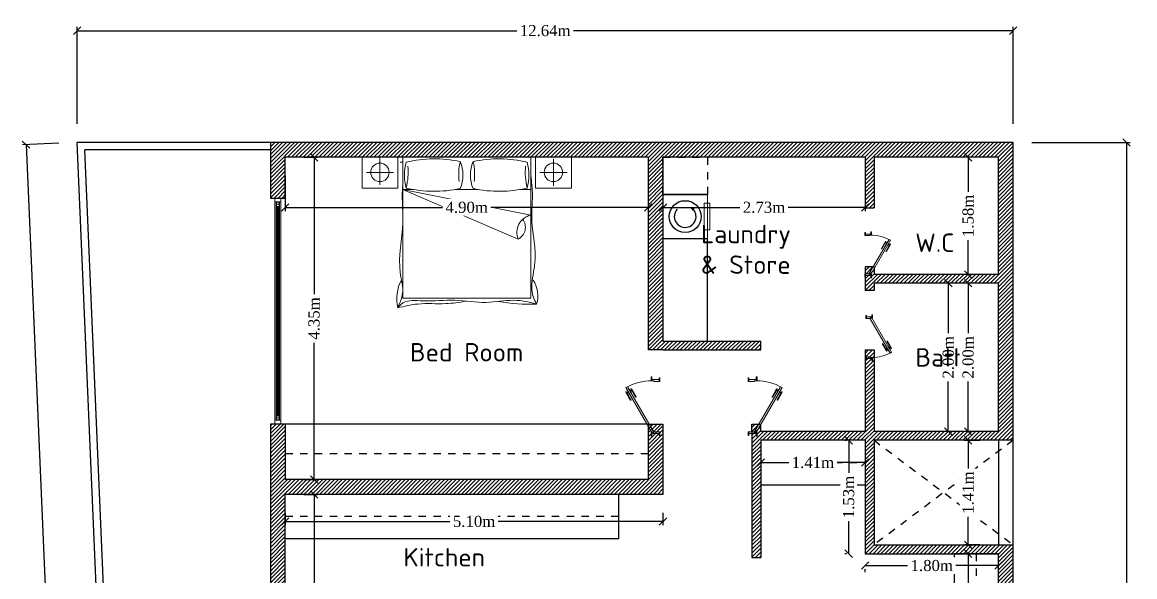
# Model space of a CAD drawing. Header units: millimetres. Extents: x 860 to 1444, y -43 to 267.
# Drawn here: x 1332.91 to 1347.93, y 259.09 to 266.57 of the extents above; entities that cross this region are included whole.
import ezdxf

# ---------------------------------------------------------------- set-up
doc = ezdxf.new("R2010")
doc.units = ezdxf.units.MM
doc.header["$MEASUREMENT"] = 0
doc.linetypes.add('VW-01 Strichlinie kurz', pattern=[0.15748, 0.07874, -0.07874])
for name, color, linetype, lineweight in [('Doors Ari', 251, 'Continuous', 5), ('furniture', 251, 'Continuous', 5), ('Furniture Ari', 252, 'Continuous', 9), ('Furnitures', 251, 'Continuous', 5), ('WALL', 7, 'Continuous', 30), ('Window', 7, 'Continuous', 15)]:
    doc.layers.add(name, color=color, linetype=linetype, lineweight=lineweight)
doc.layers.add('Text1', color=7, linetype='Continuous')
doc.styles.add('Ari', font='isocpeur.ttf', dxfattribs={"height": 0.15})
doc.styles.add('Ari CENTER', font='times.ttf', dxfattribs={"height": 0.15})
doc.dimstyles.new('Ari New', dxfattribs={"dimtxt": 0.15, "dimasz": 0.1, "dimexe": 0.05, "dimexo": 0.25, "dimgap": 0.05, "dimtad": 0, "dimtoh": 1, "dimzin": 0, "dimdsep": 46, "dimtxsty": 'Ari CENTER', "dimblk": 'OBLIQUE', "dimcen": 0.09, "dimclrd": 251, "dimclre": 251, "dimclrt": 12, "dimadec": 0, "dimazin": 0, "dimtfac": 1, "dimtofl": 0, "dimtmove": 0, "dimatfit": 3, "dimldrblk": 'NONE', "dimfxl": 0, "dimtolj": 1, "dimtzin": 0, "dimarcsym": 0})

# ---------------------------------------------------------------- blocks, each defined once
blk = doc.blocks.new('_Oblique')
at = {"color": 0, "linetype": 'ByBlock', "lineweight": -2}
blk.add_line((-0.5, -0.5), (0.5, 0.5), dxfattribs=at)
blk = doc.blocks.new('*D392')
at = {"color": 251, "lineweight": -2, "transparency": 16777216}
for p, q in [((1333.653, 265.202), (1333.653, 266.511)), ((1346.293, 265.202), (1346.293, 266.511)), ((1333.653, 266.461), (1339.601, 266.461)), ((1346.293, 266.461), (1340.345, 266.461))]:
    blk.add_line(p, q, dxfattribs=at)
at = {"layer": 'Defpoints', "color": 0, "lineweight": 35, "transparency": 16777216}
for p in [(1346.293, 266.461), (1333.653, 264.952), (1346.293, 264.952)]:
    blk.add_point(p, dxfattribs=at)
at = {"color": 251, "lineweight": -2, "transparency": 16777216, "xscale": 0.1, "yscale": 0.1, "zscale": 0.1, "rotation": 180}
blk.add_blockref('_Oblique', (1333.653, 266.461), dxfattribs=at)
at = {"color": 251, "lineweight": -2, "transparency": 16777216, "xscale": 0.1, "yscale": 0.1, "zscale": 0.1}
blk.add_blockref('_Oblique', (1346.293, 266.461), dxfattribs=at)
at = {"color": 12, "transparency": 16777216, "insert": (1339.973, 266.461), "char_height": 0.15, "attachment_point": 5, "style": 'Ari CENTER', "bg_fill": 3, "box_fill_scale": 1.25, "bg_fill_color": 256, "bg_fill_true_color": 13158600, "bg_fill_transparency": 0}
blk.add_mtext('\\A1;12.64m', dxfattribs=at)
blk = doc.blocks.new('_None')
blk = doc.blocks.new('*D393')
at = {"color": 251, "lineweight": -2, "transparency": 16777216}
for p, q in [((1333.403, 264.942), (1332.913, 264.921)), ((1332.963, 264.923), (1333.252, 258.184)), ((1333.573, 250.703), (1333.284, 257.441)), ((1334.013, 250.722), (1333.523, 250.701))]:
    blk.add_line(p, q, dxfattribs=at)
at = {"layer": 'Defpoints', "color": 0, "lineweight": 35, "transparency": 16777216}
for p in [(1333.653, 264.952), (1334.263, 250.732), (1333.573, 250.703)]:
    blk.add_point(p, dxfattribs=at)
at = {"color": 251, "lineweight": -2, "transparency": 16777216, "xscale": 0.1, "yscale": 0.1, "zscale": 0.1}
for p, rotation in [((1332.963, 264.923), 92.45632987171216), ((1333.573, 250.703), 272.4563298717122)]:
    blk.add_blockref('_Oblique', p, dxfattribs=dict(at, rotation=rotation))
at = {"color": 12, "transparency": 16777216, "insert": (1333.268, 257.813), "char_height": 0.15, "attachment_point": 5, "rotation": 272.4563, "style": 'Ari CENTER', "bg_fill": 3, "box_fill_scale": 1.25, "bg_fill_color": 256, "bg_fill_true_color": 13158600, "bg_fill_transparency": 0}
blk.add_mtext('\\A1;14.23m', dxfattribs=at)
blk = doc.blocks.new('*D394')
at = {"color": 251, "lineweight": -2, "transparency": 16777216}
for p, q in [((1346.543, 264.952), (1347.873, 264.952)), ((1347.823, 264.952), (1347.823, 258.214)), ((1347.823, 250.732), (1347.823, 257.47)), ((1346.543, 250.732), (1347.873, 250.732))]:
    blk.add_line(p, q, dxfattribs=at)
at = {"layer": 'Defpoints', "color": 0, "lineweight": 35, "transparency": 16777216}
for p in [(1346.293, 264.952), (1346.293, 250.732), (1347.823, 250.732)]:
    blk.add_point(p, dxfattribs=at)
at = {"color": 251, "lineweight": -2, "transparency": 16777216, "xscale": 0.1, "yscale": 0.1, "zscale": 0.1}
for p, rotation in [((1347.823, 264.952), 90), ((1347.823, 250.732), 270)]:
    blk.add_blockref('_Oblique', p, dxfattribs=dict(at, rotation=rotation))
at = {"color": 12, "transparency": 16777216, "insert": (1347.823, 257.842), "char_height": 0.15, "attachment_point": 5, "rotation": 90, "style": 'Ari CENTER', "bg_fill": 3, "box_fill_scale": 1.25, "bg_fill_color": 256, "bg_fill_true_color": 13158600, "bg_fill_transparency": 0}
blk.add_mtext('\\A1;14.22m', dxfattribs=at)
blk = doc.blocks.new('*U365')
at = {"layer": 'Window', "color": 253, "lineweight": 5}
for p, q in [((2038.612, 2452.441), (2038.612, 2449.498)), ((2038.696, 2452.441), (2038.696, 2449.498))]:
    blk.add_line(p, q, dxfattribs=at)
at = {"layer": 'Window', "color": 251, "lineweight": 5}
for p, q in [((2038.639, 2452.374), (2038.666, 2452.381)), ((2038.64, 2449.565), (2038.667, 2449.558))]:
    blk.add_line(p, q, dxfattribs=at)
at = {"layer": 'Window', "linetype": 'Continuous', "lineweight": 5}
for points in [[(2038.696, 2452.441), (2038.696, 2452.494), (2038.612, 2452.494), (2038.612, 2452.441)], [(2038.635, 2452.412), (2038.635, 2452.412), (2038.635, 2452.439), (2038.671, 2452.439), (2038.671, 2452.412)], [(2038.671, 2452.411), (2038.671, 2452.411), (2038.671, 2452.411), (2038.671, 2452.411), (2038.671, 2452.382), (2038.671, 2452.382), (2038.635, 2452.382), (2038.635, 2452.382), (2038.635, 2452.411), (2038.635, 2452.382), (2038.635, 2452.411), (2038.635, 2452.411), (2038.635, 2452.411), (2038.635, 2452.411), (2038.635, 2452.411), (2038.635, 2452.411), (2038.671, 2452.411), (2038.671, 2452.411), (2038.671, 2452.411), (2038.671, 2452.411)], [(2038.666, 2452.374), (2038.639, 2452.374), (2038.639, 2452.381), (2038.666, 2452.381)], [(2038.672, 2449.528), (2038.672, 2449.528), (2038.672, 2449.528), (2038.672, 2449.528), (2038.672, 2449.557), (2038.672, 2449.557), (2038.635, 2449.557), (2038.635, 2449.557), (2038.635, 2449.528), (2038.635, 2449.557), (2038.635, 2449.528), (2038.635, 2449.528), (2038.635, 2449.528), (2038.635, 2449.528), (2038.635, 2449.528), (2038.635, 2449.528), (2038.672, 2449.528), (2038.672, 2449.528), (2038.672, 2449.528), (2038.672, 2449.528)], [(2038.667, 2449.565), (2038.64, 2449.565), (2038.64, 2449.558), (2038.667, 2449.558)], [(2038.696, 2449.498), (2038.696, 2449.444), (2038.612, 2449.444), (2038.612, 2449.498)], [(2038.635, 2449.526), (2038.635, 2449.526), (2038.635, 2449.5), (2038.672, 2449.5), (2038.672, 2449.526)]]:
    blk.add_lwpolyline(points, close=True, dxfattribs=at)
for points in [[(2038.693, 2452.446), (2038.693, 2452.489, 0.414214), (2038.691, 2452.492), (2038.617, 2452.492, 0.414214), (2038.615, 2452.489), (2038.615, 2452.446, 0.414214), (2038.617, 2452.444), (2038.691, 2452.444, 0.414214)], [(2038.693, 2449.493), (2038.693, 2449.45, -0.414214), (2038.69, 2449.447), (2038.617, 2449.447, -0.414214), (2038.615, 2449.45), (2038.615, 2449.493, -0.414214), (2038.617, 2449.495), (2038.69, 2449.495, -0.414214)]]:
    blk.add_lwpolyline(points, format="xyb", close=True, dxfattribs=at)
for points in [[(2038.632, 2452.441), (2038.632, 2452.381), (2038.632, 2452.36), (2038.636, 2452.36), (2038.636, 2452.363), (2038.635, 2452.363), (2038.635, 2452.381), (2038.671, 2452.381), (2038.671, 2452.363), (2038.67, 2452.363), (2038.67, 2452.36), (2038.674, 2452.36), (2038.674, 2452.381), (2038.674, 2452.441), (2038.632, 2452.441), (2038.671, 2452.441)], [(2038.633, 2449.498), (2038.633, 2449.558), (2038.633, 2449.578), (2038.637, 2449.578), (2038.637, 2449.576), (2038.635, 2449.576), (2038.635, 2449.558), (2038.672, 2449.558), (2038.672, 2449.576), (2038.67, 2449.576), (2038.67, 2449.578), (2038.674, 2449.578), (2038.674, 2449.558), (2038.674, 2449.498), (2038.633, 2449.498), (2038.672, 2449.498)]]:
    blk.add_lwpolyline(points, dxfattribs=at)
at = {"layer": 'Window', "color": 253, "lineweight": 5}
for points in [[(2038.633, 2449.578), (2038.632, 2452.36)], [(2038.674, 2452.36), (2038.674, 2449.578)]]:
    blk.add_lwpolyline(points, dxfattribs=at)
at = {"layer": 'Window', "color": 251, "lineweight": 5}
for points in [[(2038.639, 2452.381), (2038.666, 2452.374)], [(2038.64, 2449.558), (2038.667, 2449.565)]]:
    blk.add_lwpolyline(points, dxfattribs=at)
at = {"layer": 'Window', "color": 152, "lineweight": 5, "true_color": 0x2776bb}
for points in [[(2038.639, 2452.374), (2038.64, 2449.565), (2038.648, 2449.565), (2038.647, 2452.374)], [(2038.666, 2452.374), (2038.667, 2449.565), (2038.659, 2449.565), (2038.658, 2452.374)]]:
    blk.add_lwpolyline(points, close=True, dxfattribs=at)
at = {"layer": 'Window', "color": 251, "lineweight": 5}
for points in [[(2038.647, 2452.364), (2038.658, 2452.364), (2038.658, 2452.374), (2038.647, 2452.374)], [(2038.649, 2452.366), (2038.657, 2452.366), (2038.657, 2452.373), (2038.649, 2452.373)], [(2038.648, 2449.565), (2038.659, 2449.565), (2038.659, 2449.574), (2038.648, 2449.574)], [(2038.65, 2449.566), (2038.658, 2449.566), (2038.658, 2449.573), (2038.65, 2449.573)]]:
    blk.add_lwpolyline(points, close=True, dxfattribs=at)
for centre, start, end in [((2038.636, 2452.357), 2.8746, 86.4037), ((2038.67, 2452.357), 93.6399, 177.169), ((2038.636, 2449.582), 273.6399, 357.169), ((2038.671, 2449.582), 182.8746, 266.4037)]:
    blk.add_arc(centre, 0.00358, start, end, dxfattribs=at)
blk = doc.blocks.new('A$C4B124CBD')
at = {"layer": 'Furnitures'}
for p, q in [((2.691, 4.573), (4.494, 3.801)), ((4.494, 3.801), (2.494, 4.199)), ((2.419, 3.777), (1.859, 3.777)), ((1.859, 3.297), (1.859, 3.777)), ((2.139, 3.745), (2.139, 3.319)), ((2.419, 3.297), (2.419, 3.777)), ((2.667, 3.801), (2.494, 3.801)), ((3.676, 3.801), (3.311, 3.801)), ((4.494, 3.801), (4.321, 3.801)), ((4.569, 3.297), (4.569, 3.777)), ((4.569, 3.777), (5.129, 3.777)), ((4.849, 3.728), (4.849, 3.301)), ((5.129, 3.297), (5.129, 3.777)), ((1.926, 3.532), (2.352, 3.532)), ((4.636, 3.532), (5.062, 3.532)), ((4.497, 3.375), (4.531, 3.375)), ((1.859, 3.297), (2.419, 3.297)), ((5.129, 3.297), (4.569, 3.297))]:
    blk.add_line(p, q, dxfattribs=at)
blk.add_lwpolyline([(2.494, 5.497), (4.494, 5.497), (4.494, 3.297), (2.494, 3.297)], close=True, dxfattribs=at)
for centre in [(2.139, 3.532), (4.849, 3.532)]:
    blk.add_circle(centre, 0.144, dxfattribs=at)
for centre, radius, start, end in [((2.815, 5.458), 0.433, 162.5021, 214.3647), ((2.53, 3.061), 2.53, 79.3347, 92.9006), ((3.99, 5.506), 0.598, 330.7149, 13.6711), ((2.431, 4.471), 0.279, 283.0139, 21.5712), ((2.783, 4.39), 0.206, 116.7321, 217.9536), ((2.989, 1.914), 1.914, 77.8511, 103.2948), ((3.999, 1.914), 1.914, 76.7052, 102.1489), ((3.34, 3.575), 0.817, 165.6532, 194.3468), ((1.548, 3.528), 1.031, 354.7452, 13.9972), ((4.226, 3.559), 0.856, 172.1177, 193.1751), ((2.907, 3.575), 0.529, 336.502, 23.498), ((4.081, 3.575), 0.529, 156.502, 203.498), ((2.762, 3.559), 0.856, 346.8249, 7.8823), ((5.44, 3.528), 1.031, 166.0028, 185.2548), ((3.648, 3.575), 0.817, 345.6532, 14.3468), ((2.989, 5.235), 1.914, 256.7052, 282.1489), ((3.999, 5.235), 1.914, 257.8511, 283.2948)]:
    blk.add_arc(centre, radius, start, end, dxfattribs=at)
for points, knots in [([(2.402, 5.588), (2.489, 5.559), (2.766, 5.5), (3.208, 5.594), (3.687, 5.503), (4.103, 5.559), (4.448, 5.513), (4.545, 5.619), (4.572, 5.648)], [0, 0, 0, 0, 409.500487, 840.97586, 1330.212617, 1834.943166, 2142.833813, 2255.638891, 2255.638891, 2255.638891, 2255.638891]), ([(2.402, 5.588), (2.436, 5.52), (2.513, 5.366), (2.373, 4.795), (2.508, 4.366), (2.455, 3.92), (2.479, 3.681), (2.494, 3.577)], [0, 0, 0, 0, 219.828951, 495.966773, 1109.593924, 1515.074889, 1830.032434, 1830.032434, 1830.032434, 1830.032434]), ([(3.502, 5.544), (3.608, 5.561), (3.859, 5.599), (4.222, 5.563), (4.468, 5.623), (4.572, 5.648)], [0, 0, 0, 0, 322.233392, 759.300261, 1077.597066, 1077.597066, 1077.597066, 1077.597066]), ([(4.572, 5.648), (4.532, 5.559), (4.46, 5.383), (4.59, 4.996), (4.463, 4.366), (4.508, 3.972), (4.498, 3.785), (4.494, 3.732)], [0, 0, 0, 0, 276.901995, 553.039817, 1166.666969, 1572.147934, 1730.991772, 1730.991772, 1730.991772, 1730.991772])]:
    blk.add_open_spline(points, degree=3, knots=knots, dxfattribs=at)
blk = doc.blocks.new('*D406')
at = {"color": 251, "lineweight": -2, "transparency": 16777216}
for p, q in [((1336.463, 264.502), (1336.463, 264.026)), ((1341.363, 264.502), (1341.363, 264.026)), ((1336.463, 264.076), (1338.585, 264.076)), ((1341.363, 264.076), (1339.241, 264.076))]:
    blk.add_line(p, q, dxfattribs=at)
at = {"layer": 'Defpoints', "color": 0, "lineweight": 35, "transparency": 16777216}
for p in [(1336.463, 264.752), (1341.363, 264.752), (1341.363, 264.076)]:
    blk.add_point(p, dxfattribs=at)
at = {"color": 251, "lineweight": -2, "transparency": 16777216, "xscale": 0.1, "yscale": 0.1, "zscale": 0.1, "rotation": 180}
blk.add_blockref('_Oblique', (1336.463, 264.076), dxfattribs=at)
at = {"color": 251, "lineweight": -2, "transparency": 16777216, "xscale": 0.1, "yscale": 0.1, "zscale": 0.1}
blk.add_blockref('_Oblique', (1341.363, 264.076), dxfattribs=at)
at = {"color": 12, "transparency": 16777216, "insert": (1338.913, 264.076), "char_height": 0.15, "attachment_point": 5, "style": 'Ari CENTER', "bg_fill": 3, "box_fill_scale": 1.25, "bg_fill_color": 256, "bg_fill_true_color": 13158600, "bg_fill_transparency": 0}
blk.add_mtext('\\A1;4.90m', dxfattribs=at)
blk = doc.blocks.new('*D407')
at = {"color": 251, "lineweight": -2, "transparency": 16777216}
for p, q in [((1341.563, 264.502), (1341.563, 264.026)), ((1344.293, 264.502), (1344.293, 264.026)), ((1341.563, 264.076), (1342.601, 264.076)), ((1344.293, 264.076), (1343.255, 264.076))]:
    blk.add_line(p, q, dxfattribs=at)
at = {"layer": 'Defpoints', "color": 0, "lineweight": 35, "transparency": 16777216}
for p in [(1341.563, 264.752), (1344.293, 264.752), (1344.293, 264.076)]:
    blk.add_point(p, dxfattribs=at)
at = {"color": 251, "lineweight": -2, "transparency": 16777216, "xscale": 0.1, "yscale": 0.1, "zscale": 0.1, "rotation": 180}
blk.add_blockref('_Oblique', (1341.563, 264.076), dxfattribs=at)
at = {"color": 251, "lineweight": -2, "transparency": 16777216, "xscale": 0.1, "yscale": 0.1, "zscale": 0.1}
blk.add_blockref('_Oblique', (1344.293, 264.076), dxfattribs=at)
at = {"color": 12, "transparency": 16777216, "insert": (1342.928, 264.076), "char_height": 0.15, "attachment_point": 5, "style": 'Ari CENTER', "bg_fill": 3, "box_fill_scale": 1.25, "bg_fill_color": 256, "bg_fill_true_color": 13158600, "bg_fill_transparency": 0}
blk.add_mtext('\\A1;2.73m', dxfattribs=at)
blk = doc.blocks.new('*D408')
at = {"color": 251, "lineweight": -2, "transparency": 16777216}
for p, q in [((1345.843, 263.052), (1345.366, 263.052)), ((1345.416, 263.052), (1345.416, 262.379)), ((1345.416, 261.052), (1345.416, 261.725)), ((1345.843, 261.052), (1345.366, 261.052))]:
    blk.add_line(p, q, dxfattribs=at)
at = {"layer": 'Defpoints', "color": 0, "lineweight": 35, "transparency": 16777216}
for p in [(1346.093, 263.052), (1345.416, 261.052), (1346.093, 261.052)]:
    blk.add_point(p, dxfattribs=at)
at = {"color": 251, "lineweight": -2, "transparency": 16777216, "xscale": 0.1, "yscale": 0.1, "zscale": 0.1}
for p, rotation in [((1345.416, 263.052), 90), ((1345.416, 261.052), 270)]:
    blk.add_blockref('_Oblique', p, dxfattribs=dict(at, rotation=rotation))
at = {"color": 12, "transparency": 16777216, "insert": (1345.416, 262.052), "char_height": 0.15, "attachment_point": 5, "rotation": 90, "style": 'Ari CENTER', "bg_fill": 3, "box_fill_scale": 1.25, "bg_fill_color": 256, "bg_fill_true_color": 13158600, "bg_fill_transparency": 0}
blk.add_mtext('\\A1;2.00m', dxfattribs=at)
blk = doc.blocks.new('*D409')
at = {"color": 251, "lineweight": -2, "transparency": 16777216}
for p, q in [((1336.713, 264.752), (1336.902, 264.752)), ((1336.852, 264.752), (1336.852, 262.905)), ((1336.852, 260.402), (1336.852, 262.25)), ((1336.713, 260.402), (1336.902, 260.402))]:
    blk.add_line(p, q, dxfattribs=at)
at = {"layer": 'Defpoints', "color": 0, "lineweight": 35, "transparency": 16777216}
for p in [(1336.463, 264.752), (1336.463, 260.402), (1336.852, 260.402)]:
    blk.add_point(p, dxfattribs=at)
at = {"color": 251, "lineweight": -2, "transparency": 16777216, "xscale": 0.1, "yscale": 0.1, "zscale": 0.1}
for p, rotation in [((1336.852, 264.752), 90), ((1336.852, 260.402), 270)]:
    blk.add_blockref('_Oblique', p, dxfattribs=dict(at, rotation=rotation))
at = {"color": 12, "transparency": 16777216, "insert": (1336.852, 262.577), "char_height": 0.15, "attachment_point": 5, "rotation": 90, "style": 'Ari CENTER', "bg_fill": 3, "box_fill_scale": 1.25, "bg_fill_color": 256, "bg_fill_true_color": 13158600, "bg_fill_transparency": 0}
blk.add_mtext('\\A1;4.35m', dxfattribs=at)
blk = doc.blocks.new('*D410')
at = {"color": 251, "lineweight": -2, "transparency": 16777216}
for p, q in [((1336.463, 259.952), (1336.463, 259.787)), ((1341.563, 259.952), (1341.563, 259.787)), ((1336.463, 259.837), (1338.689, 259.837)), ((1341.563, 259.837), (1339.337, 259.837))]:
    blk.add_line(p, q, dxfattribs=at)
at = {"layer": 'Defpoints', "color": 0, "lineweight": 35, "transparency": 16777216}
for p in [(1336.463, 260.202), (1341.563, 260.202), (1336.463, 259.837)]:
    blk.add_point(p, dxfattribs=at)
at = {"color": 251, "lineweight": -2, "transparency": 16777216, "xscale": 0.1, "yscale": 0.1, "zscale": 0.1, "rotation": 180.0000000000006}
blk.add_blockref('_Oblique', (1336.463, 259.837), dxfattribs=at)
at = {"color": 251, "lineweight": -2, "transparency": 16777216, "xscale": 0.1, "yscale": 0.1, "zscale": 0.1}
blk.add_blockref('_Oblique', (1341.563, 259.837), dxfattribs=at)
at = {"color": 12, "transparency": 16777216, "insert": (1339.013, 259.837), "char_height": 0.15, "attachment_point": 5, "style": 'Ari CENTER', "bg_fill": 3, "box_fill_scale": 1.25, "bg_fill_color": 256, "bg_fill_true_color": 13158600, "bg_fill_transparency": 0}
blk.add_mtext('\\A1;5.10m', dxfattribs=at)
blk = doc.blocks.new('*D411')
at = {"color": 251, "lineweight": -2, "transparency": 16777216}
for p, q in [((1336.713, 260.202), (1336.902, 260.202)), ((1336.852, 260.202), (1336.852, 256.893)), ((1336.852, 252.932), (1336.852, 256.242)), ((1336.713, 252.932), (1336.902, 252.932))]:
    blk.add_line(p, q, dxfattribs=at)
at = {"layer": 'Defpoints', "color": 0, "lineweight": 35, "transparency": 16777216}
for p in [(1336.463, 260.202), (1336.463, 252.932), (1336.852, 252.932)]:
    blk.add_point(p, dxfattribs=at)
at = {"color": 251, "lineweight": -2, "transparency": 16777216, "xscale": 0.1, "yscale": 0.1, "zscale": 0.1}
for p, rotation in [((1336.852, 260.202), 90), ((1336.852, 252.932), 270)]:
    blk.add_blockref('_Oblique', p, dxfattribs=dict(at, rotation=rotation))
at = {"color": 12, "transparency": 16777216, "insert": (1336.852, 256.567), "char_height": 0.15, "attachment_point": 5, "rotation": 90, "style": 'Ari CENTER', "bg_fill": 3, "box_fill_scale": 1.25, "bg_fill_color": 256, "bg_fill_true_color": 13158600, "bg_fill_transparency": 0}
blk.add_mtext('\\A1;7.27m', dxfattribs=at)
blk = doc.blocks.new('*D412')
at = {"color": 251, "lineweight": -2, "transparency": 16777216}
for p, q in [((1342.883, 260.682), (1342.883, 260.582)), ((1344.293, 260.682), (1344.293, 260.582)), ((1342.883, 260.632), (1343.271, 260.632)), ((1344.293, 260.632), (1343.904, 260.632))]:
    blk.add_line(p, q, dxfattribs=at)
at = {"layer": 'Defpoints', "color": 0, "lineweight": 35, "transparency": 16777216}
for p in [(1342.883, 260.932), (1344.293, 260.932), (1342.883, 260.632)]:
    blk.add_point(p, dxfattribs=at)
at = {"color": 251, "lineweight": -2, "transparency": 16777216, "xscale": 0.1, "yscale": 0.1, "zscale": 0.1, "rotation": 180}
blk.add_blockref('_Oblique', (1342.883, 260.632), dxfattribs=at)
at = {"color": 251, "lineweight": -2, "transparency": 16777216, "xscale": 0.1, "yscale": 0.1, "zscale": 0.1}
blk.add_blockref('_Oblique', (1344.293, 260.632), dxfattribs=at)
at = {"color": 12, "transparency": 16777216, "insert": (1343.588, 260.632), "char_height": 0.15, "attachment_point": 5, "style": 'Ari CENTER', "bg_fill": 3, "box_fill_scale": 1.25, "bg_fill_color": 256, "bg_fill_true_color": 13158600, "bg_fill_transparency": 0}
blk.add_mtext('\\A1;1.41m', dxfattribs=at)
blk = doc.blocks.new('*D413')
at = {"color": 251, "lineweight": -2, "transparency": 16777216}
for p, q in [((1344.043, 260.932), (1344.021, 260.932)), ((1344.071, 260.932), (1344.071, 260.484)), ((1344.071, 259.402), (1344.071, 259.851)), ((1344.043, 259.402), (1344.021, 259.402))]:
    blk.add_line(p, q, dxfattribs=at)
at = {"layer": 'Defpoints', "color": 0, "lineweight": 35, "transparency": 16777216}
for p in [(1344.071, 260.932), (1344.293, 260.932), (1344.293, 259.402)]:
    blk.add_point(p, dxfattribs=at)
at = {"color": 251, "lineweight": -2, "transparency": 16777216, "xscale": 0.1, "yscale": 0.1, "zscale": 0.1}
for p, rotation in [((1344.071, 260.932), 90), ((1344.071, 259.402), 270)]:
    blk.add_blockref('_Oblique', p, dxfattribs=dict(at, rotation=rotation))
at = {"color": 12, "transparency": 16777216, "insert": (1344.071, 260.167), "char_height": 0.15, "attachment_point": 5, "rotation": 90, "style": 'Ari CENTER', "bg_fill": 3, "box_fill_scale": 1.25, "bg_fill_color": 256, "bg_fill_true_color": 13158600, "bg_fill_transparency": 0}
blk.add_mtext('\\A1;1.53m', dxfattribs=at)
blk = doc.blocks.new('*D414')
at = {"color": 251, "lineweight": -2, "transparency": 16777216}
for p, q in [((1344.293, 259.241), (1344.876, 259.241)), ((1344.293, 259.152), (1344.293, 259.191)), ((1346.093, 259.241), (1345.509, 259.241)), ((1346.093, 259.152), (1346.093, 259.191))]:
    blk.add_line(p, q, dxfattribs=at)
at = {"layer": 'Defpoints', "color": 0, "lineweight": 35, "transparency": 16777216}
for p in [(1344.293, 259.402), (1346.093, 259.402), (1346.093, 259.241)]:
    blk.add_point(p, dxfattribs=at)
at = {"color": 251, "lineweight": -2, "transparency": 16777216, "xscale": 0.1, "yscale": 0.1, "zscale": 0.1, "rotation": 180}
blk.add_blockref('_Oblique', (1344.293, 259.241), dxfattribs=at)
at = {"color": 251, "lineweight": -2, "transparency": 16777216, "xscale": 0.1, "yscale": 0.1, "zscale": 0.1}
blk.add_blockref('_Oblique', (1346.093, 259.241), dxfattribs=at)
at = {"color": 12, "transparency": 16777216, "insert": (1345.193, 259.241), "char_height": 0.15, "attachment_point": 5, "style": 'Ari CENTER', "bg_fill": 3, "box_fill_scale": 1.25, "bg_fill_color": 256, "bg_fill_true_color": 13158600, "bg_fill_transparency": 0}
blk.add_mtext('\\A1;1.80m', dxfattribs=at)
blk = doc.blocks.new('*D415')
at = {"color": 251, "lineweight": -2, "transparency": 16777216}
for p, q in [((1345.843, 259.402), (1345.634, 259.402)), ((1345.684, 259.402), (1345.684, 258.944)), ((1345.684, 257.852), (1345.684, 258.311)), ((1345.843, 257.852), (1345.634, 257.852))]:
    blk.add_line(p, q, dxfattribs=at)
at = {"layer": 'Defpoints', "color": 0, "lineweight": 35, "transparency": 16777216}
for p in [(1346.093, 259.402), (1345.684, 257.852), (1346.093, 257.852)]:
    blk.add_point(p, dxfattribs=at)
at = {"color": 251, "lineweight": -2, "transparency": 16777216, "xscale": 0.1, "yscale": 0.1, "zscale": 0.1}
for p, rotation in [((1345.684, 259.402), 90), ((1345.684, 257.852), 270)]:
    blk.add_blockref('_Oblique', p, dxfattribs=dict(at, rotation=rotation))
at = {"color": 12, "transparency": 16777216, "insert": (1345.684, 258.627), "char_height": 0.15, "attachment_point": 5, "rotation": 90, "style": 'Ari CENTER', "bg_fill": 3, "box_fill_scale": 1.25, "bg_fill_color": 256, "bg_fill_true_color": 13158600, "bg_fill_transparency": 0}
blk.add_mtext('\\A1;1.55m', dxfattribs=at)
blk = doc.blocks.new('*D416')
at = {"color": 251, "lineweight": -2, "transparency": 16777216}
for p, q in [((1345.843, 260.932), (1345.634, 260.932)), ((1345.684, 260.932), (1345.684, 260.544)), ((1345.684, 259.522), (1345.684, 259.911)), ((1345.843, 259.522), (1345.634, 259.522))]:
    blk.add_line(p, q, dxfattribs=at)
at = {"layer": 'Defpoints', "color": 0, "lineweight": 35, "transparency": 16777216}
for p in [(1346.093, 260.932), (1345.684, 259.522), (1346.093, 259.522)]:
    blk.add_point(p, dxfattribs=at)
at = {"color": 251, "lineweight": -2, "transparency": 16777216, "xscale": 0.1, "yscale": 0.1, "zscale": 0.1}
for p, rotation in [((1345.684, 260.932), 90), ((1345.684, 259.522), 270)]:
    blk.add_blockref('_Oblique', p, dxfattribs=dict(at, rotation=rotation))
at = {"color": 12, "transparency": 16777216, "insert": (1345.684, 260.227), "char_height": 0.15, "attachment_point": 5, "rotation": 90, "style": 'Ari CENTER', "bg_fill": 3, "box_fill_scale": 1.25, "bg_fill_color": 256, "bg_fill_true_color": 13158600, "bg_fill_transparency": 0}
blk.add_mtext('\\A1;1.41m', dxfattribs=at)
blk = doc.blocks.new('*D417')
at = {"color": 251, "lineweight": -2, "transparency": 16777216}
for p, q in [((1345.843, 263.052), (1345.634, 263.052)), ((1345.684, 263.052), (1345.684, 262.379)), ((1345.684, 261.052), (1345.684, 261.725)), ((1345.843, 261.052), (1345.634, 261.052))]:
    blk.add_line(p, q, dxfattribs=at)
at = {"layer": 'Defpoints', "color": 0, "lineweight": 35, "transparency": 16777216}
for p in [(1345.684, 263.052), (1346.093, 263.052), (1346.093, 261.052)]:
    blk.add_point(p, dxfattribs=at)
at = {"color": 251, "lineweight": -2, "transparency": 16777216, "xscale": 0.1, "yscale": 0.1, "zscale": 0.1}
for p, rotation in [((1345.684, 263.052), 90), ((1345.684, 261.052), 270)]:
    blk.add_blockref('_Oblique', p, dxfattribs=dict(at, rotation=rotation))
at = {"color": 12, "transparency": 16777216, "insert": (1345.684, 262.052), "char_height": 0.15, "attachment_point": 5, "rotation": 90, "style": 'Ari CENTER', "bg_fill": 3, "box_fill_scale": 1.25, "bg_fill_color": 256, "bg_fill_true_color": 13158600, "bg_fill_transparency": 0}
blk.add_mtext('\\A1;2.00m', dxfattribs=at)
blk = doc.blocks.new('*D418')
at = {"color": 251, "lineweight": -2, "transparency": 16777216}
for p, q in [((1345.843, 264.752), (1345.634, 264.752)), ((1345.684, 264.752), (1345.684, 264.279)), ((1345.684, 263.172), (1345.684, 263.646)), ((1345.843, 263.172), (1345.634, 263.172))]:
    blk.add_line(p, q, dxfattribs=at)
at = {"layer": 'Defpoints', "color": 0, "lineweight": 35, "transparency": 16777216}
for p in [(1345.684, 264.752), (1346.093, 264.752), (1346.093, 263.172)]:
    blk.add_point(p, dxfattribs=at)
at = {"color": 251, "lineweight": -2, "transparency": 16777216, "xscale": 0.1, "yscale": 0.1, "zscale": 0.1}
for p, rotation in [((1345.684, 264.752), 90), ((1345.684, 263.172), 270)]:
    blk.add_blockref('_Oblique', p, dxfattribs=dict(at, rotation=rotation))
at = {"color": 12, "transparency": 16777216, "insert": (1345.684, 263.962), "char_height": 0.15, "attachment_point": 5, "rotation": 90, "style": 'Ari CENTER', "bg_fill": 3, "box_fill_scale": 1.25, "bg_fill_color": 256, "bg_fill_true_color": 13158600, "bg_fill_transparency": 0}
blk.add_mtext('\\A1;1.58m', dxfattribs=at)
blk = doc.blocks.new('*U379')
for points in [[(-0.425, 0.21), (-0.375, 0.21), (-0.375, 0.2), (-0.425, 0.2)], [(0.355, 0.21), (0.305, 0.21), (0.305, 0.2), (0.355, 0.2)], [(-0.435, 0.1), (-0.385, 0.1), (-0.385, 0.09), (-0.435, 0.09)], [(-0.385, 0.1), (0.221, -0.25), (0.234, -0.228), (-0.372, 0.122)], [(0.365, 0.1), (0.315, 0.1), (0.315, 0.09), (0.365, 0.09)]]:
    blk.add_lwpolyline(points, close=True)
for points in [[(-0.4, 0.2), (-0.375, 0.2), (-0.375, 0.125), (-0.385, 0.125), (-0.385, 0.1), (-0.4, 0.1), (-0.4, 0.2)], [(0.33, 0.2), (0.305, 0.2), (0.305, 0.125), (0.315, 0.125), (0.315, 0.1), (0.33, 0.1), (0.33, 0.2)]]:
    blk.add_lwpolyline(points)
at = {"color": 8, "lineweight": 9}
for points in [[(0.203, -0.173), (0.099, -0.113, 1), (0.094, -0.121), (0.198, -0.181, 1)], [(0.158, -0.251), (0.054, -0.191, -1), (0.059, -0.182), (0.163, -0.242, -1)]]:
    blk.add_lwpolyline(points, format="xyb", close=True, dxfattribs=at)
for points in [[(0.187, -0.23), (0.135, -0.2), (0.134, -0.202), (0.186, -0.232)], [(0.145, -0.232), (0.154, -0.237), (0.164, -0.22), (0.155, -0.215)], [(0.199, -0.208), (0.147, -0.178), (0.149, -0.176), (0.201, -0.206)], [(0.18, -0.171), (0.189, -0.176), (0.179, -0.194), (0.17, -0.189)]]:
    blk.add_lwpolyline(points, close=True, dxfattribs=at)
blk.add_arc((-0.385, 0.1), 0.7, 330, 360, dxfattribs=at)
blk = doc.blocks.new('*U371')
for points in [[(-0.385, 0.2), (0.221, 0.55), (0.234, 0.528), (-0.372, 0.178)], [(-0.435, 0.2), (-0.385, 0.2), (-0.385, 0.21), (-0.435, 0.21)], [(0.365, 0.2), (0.315, 0.2), (0.315, 0.21), (0.365, 0.21)], [(-0.425, 0.09), (-0.375, 0.09), (-0.375, 0.1), (-0.425, 0.1)], [(0.355, 0.09), (0.305, 0.09), (0.305, 0.1), (0.355, 0.1)]]:
    blk.add_lwpolyline(points, close=True)
at = {"color": 8, "lineweight": 9}
for points in [[(0.158, 0.551), (0.054, 0.491, 1), (0.059, 0.482), (0.163, 0.542, 1)], [(0.203, 0.473), (0.099, 0.413, -1), (0.094, 0.421), (0.198, 0.481, -1)]]:
    blk.add_lwpolyline(points, format="xyb", close=True, dxfattribs=at)
for points in [[(0.187, 0.53), (0.135, 0.5), (0.134, 0.502), (0.186, 0.532)], [(0.145, 0.532), (0.154, 0.537), (0.164, 0.52), (0.155, 0.515)], [(0.199, 0.508), (0.147, 0.478), (0.149, 0.476), (0.201, 0.506)], [(0.18, 0.471), (0.189, 0.476), (0.179, 0.494), (0.17, 0.489)]]:
    blk.add_lwpolyline(points, close=True, dxfattribs=at)
for points in [[(-0.4, 0.1), (-0.375, 0.1), (-0.375, 0.175), (-0.385, 0.175), (-0.385, 0.2), (-0.4, 0.2), (-0.4, 0.1)], [(0.33, 0.1), (0.305, 0.1), (0.305, 0.175), (0.315, 0.175), (0.315, 0.2), (0.33, 0.2), (0.33, 0.1)]]:
    blk.add_lwpolyline(points)
blk.add_arc((-0.385, 0.2), 0.7, 0, 30, dxfattribs=at)
blk = doc.blocks.new('*U372')
for points in [[(-0.325, 0.19), (-0.275, 0.19), (-0.275, 0.18), (-0.325, 0.18)], [(0.355, 0.19), (0.305, 0.19), (0.305, 0.18), (0.355, 0.18)], [(-0.335, 0.1), (-0.285, 0.1), (-0.285, 0.09), (-0.335, 0.09)], [(0.315, 0.1), (-0.205, -0.2), (-0.217, -0.178), (0.302, 0.122)], [(0.365, 0.1), (0.315, 0.1), (0.315, 0.09), (0.365, 0.09)]]:
    blk.add_lwpolyline(points, close=True)
for points in [[(-0.3, 0.18), (-0.275, 0.18), (-0.275, 0.125), (-0.285, 0.125), (-0.285, 0.1), (-0.3, 0.1), (-0.3, 0.18)], [(0.33, 0.18), (0.305, 0.18), (0.305, 0.125), (0.315, 0.125), (0.315, 0.1), (0.33, 0.1), (0.33, 0.18)]]:
    blk.add_lwpolyline(points)
at = {"color": 8, "lineweight": 9}
for points in [[(-0.186, -0.123), (-0.082, -0.063, -1), (-0.077, -0.071), (-0.181, -0.131, -1)], [(-0.141, -0.201), (-0.037, -0.141, 1), (-0.042, -0.132), (-0.146, -0.192, 1)]]:
    blk.add_lwpolyline(points, format="xyb", close=True, dxfattribs=at)
for points in [[(-0.183, -0.158), (-0.131, -0.128), (-0.132, -0.126), (-0.184, -0.156)], [(-0.164, -0.121), (-0.172, -0.126), (-0.162, -0.144), (-0.154, -0.139)], [(-0.17, -0.18), (-0.118, -0.15), (-0.117, -0.152), (-0.169, -0.182)], [(-0.129, -0.182), (-0.137, -0.187), (-0.147, -0.17), (-0.139, -0.165)]]:
    blk.add_lwpolyline(points, close=True, dxfattribs=at)
blk.add_arc((0.315, 0.1), 0.6, 180, 210, dxfattribs=at)
blk = doc.blocks.new('*U373')
for points in [[(-0.325, 0.19), (-0.275, 0.19), (-0.275, 0.18), (-0.325, 0.18)], [(0.355, 0.19), (0.305, 0.19), (0.305, 0.18), (0.355, 0.18)], [(-0.335, 0.1), (-0.285, 0.1), (-0.285, 0.09), (-0.335, 0.09)], [(-0.285, 0.1), (0.235, -0.2), (0.247, -0.178), (-0.272, 0.122)], [(0.365, 0.1), (0.315, 0.1), (0.315, 0.09), (0.365, 0.09)]]:
    blk.add_lwpolyline(points, close=True)
for points in [[(-0.3, 0.18), (-0.275, 0.18), (-0.275, 0.125), (-0.285, 0.125), (-0.285, 0.1), (-0.3, 0.1), (-0.3, 0.18)], [(0.33, 0.18), (0.305, 0.18), (0.305, 0.125), (0.315, 0.125), (0.315, 0.1), (0.33, 0.1), (0.33, 0.18)]]:
    blk.add_lwpolyline(points)
at = {"color": 8, "lineweight": 9}
for points in [[(0.171, -0.201), (0.067, -0.141, -1), (0.072, -0.132), (0.176, -0.192, -1)], [(0.216, -0.123), (0.112, -0.063, 1), (0.107, -0.071), (0.211, -0.131, 1)]]:
    blk.add_lwpolyline(points, format="xyb", close=True, dxfattribs=at)
for points in [[(0.2, -0.18), (0.148, -0.15), (0.147, -0.152), (0.199, -0.182)], [(0.159, -0.182), (0.167, -0.187), (0.177, -0.17), (0.169, -0.165)], [(0.213, -0.158), (0.161, -0.128), (0.162, -0.126), (0.214, -0.156)], [(0.194, -0.121), (0.202, -0.126), (0.192, -0.144), (0.184, -0.139)]]:
    blk.add_lwpolyline(points, close=True, dxfattribs=at)
blk.add_arc((-0.285, 0.1), 0.6, 330, 360, dxfattribs=at)

msp = doc.modelspace()

# ---------------------------------------------------------------- hatches: boundary and pattern name
at = {"layer": 'furniture'}
h = msp.add_hatch(dxfattribs=at)
h.set_pattern_fill('ANSI31', color=256, scale=0.3)
h.set_pattern_definition([(45, (1063.762295, 415.22589), (-0.0265165043, 0.0265165043), [])])
h.paths.add_polyline_path([(1339.66291, 252.93226), (1339.36291, 252.93226), (1339.36291, 254.53226), (1339.86291, 254.53226), (1339.86291, 254.65226), (1339.82791, 254.65226), (1339.24291, 254.65226), (1339.24291, 252.93226), (1339.11291, 252.93226), (1339.11291, 252.73226), (1339.66291, 252.73226)], flags=17)
h.paths.add_polyline_path([(1336.56291, 252.93226), (1336.46291, 252.93226), (1336.46291, 253.79226), (1336.26291, 253.79226), (1336.26291, 252.73226), (1336.56291, 252.73226)], flags=17)
h.paths.add_polyline_path([(1336.46291, 260.20226), (1341.56291, 260.20226), (1341.56291, 261.15226), (1341.36291, 261.15226), (1341.36291, 261.11726), (1341.36291, 260.40226), (1336.46291, 260.40226), (1336.46291, 261.15226), (1336.26291, 261.15226), (1336.26291, 256.79226), (1336.46291, 256.79226)], flags=17)
h.paths.add_polyline_path([(1346.29291, 259.52226), (1344.41291, 259.52226), (1344.41291, 260.93226), (1346.29291, 260.93226), (1346.29291, 264.95226), (1336.26291, 264.95226), (1336.26291, 264.20226), (1336.46291, 264.20226), (1336.46291, 264.75226), (1341.36291, 264.75226), (1341.36291, 262.15226), (1341.56291, 262.15226), (1342.88291, 262.15226), (1342.88291, 262.27226), (1341.56291, 262.27226), (1341.56291, 263.65226), (1341.56291, 264.75226), (1342.16291, 264.75226), (1344.29291, 264.75226), (1344.29291, 264.07226), (1344.41291, 264.07226), (1344.41291, 264.75226), (1346.09291, 264.75226), (1346.09291, 263.17226), (1344.41291, 263.17226), (1344.41291, 263.27226), (1344.29291, 263.27226), (1344.29291, 262.95226), (1344.41291, 262.95226), (1344.41291, 263.05226), (1346.09291, 263.05226), (1346.09291, 261.05226), (1344.41291, 261.05226), (1344.41291, 262.15226), (1344.29291, 262.15226), (1344.29291, 261.05226), (1342.88291, 261.05226), (1342.88291, 261.15226), (1342.76291, 261.15226), (1342.76291, 261.05226), (1342.76291, 259.35226), (1342.88291, 259.35226), (1342.88291, 260.93226), (1344.29291, 260.93226), (1344.29291, 259.40226), (1346.09291, 259.40226), (1346.09291, 257.85226), (1342.88291, 257.85226), (1342.88291, 258.45226), (1342.88291, 258.55226), (1342.76291, 258.55226), (1342.76291, 257.85226), (1340.96291, 257.85226), (1340.96291, 254.65226), (1340.86291, 254.65226), (1340.86291, 254.53226), (1340.96291, 254.53226), (1340.96291, 254.43226), (1341.16291, 254.43226), (1341.16291, 257.65226), (1346.09291, 257.65226), (1346.09291, 252.93226), (1341.16291, 252.93226), (1341.16291, 253.43226), (1340.96291, 253.43226), (1340.96291, 252.93226), (1340.86291, 252.93226), (1340.86291, 252.73226), (1346.29291, 252.73226)])

# ---------------------------------------------------------------- linework, layer by layer
for p, q in [((1336.26291, 264.95226), (1333.65291, 264.95226)), ((1334.26291, 250.73226), (1333.65291, 264.95226)), ((1336.26291, 264.85226), (1333.75729, 264.85226)), ((1334.36281, 250.73654), (1333.75729, 264.85226)), ((1342.16291, 263.65226), (1341.56291, 263.65226)), ((1341.36291, 261.15226), (1336.46291, 261.15226)), ((1346.09291, 260.93226), (1346.09291, 259.52226)), ((1340.96291, 260.20226), (1340.96291, 259.60226)), ((1342.88291, 260.33226), (1344.29291, 260.33226)), ((1340.96291, 259.60226), (1336.46291, 259.60226)), ((1345.49291, 259.40226), (1345.49291, 258.45226))]:
    msp.add_line(p, q)
at = {"color": 251, "linetype": 'VW-01 Strichlinie kurz', "true_color": 0x636466}
for p, q in [((1344.41291, 260.93226), (1346.29291, 259.52226)), ((1346.29291, 260.93226), (1344.41291, 259.52226)), ((1336.46291, 260.7533), (1341.36291, 260.7533)), ((1342.88291, 260.63226), (1344.29291, 260.63226)), ((1340.96291, 259.90226), (1336.46291, 259.90226)), ((1345.79291, 259.40226), (1345.79291, 258.15226))]:
    msp.add_line(p, q, dxfattribs=at)
msp.add_lwpolyline([(1342.16291, 263.65226), (1341.56291, 263.65226), (1341.56291, 262.27226), (1342.16291, 262.27226)], close=True)
at = {"layer": 'Furniture Ari'}
msp.add_line((1342.19492, 263.77264), (1342.1188, 263.77264), dxfattribs=at)
at = {"layer": 'WALL'}
for p, q in [((1346.29291, 264.95226), (1336.26291, 264.95226)), ((1346.29291, 260.93226), (1346.29291, 264.95226)), ((1341.36291, 264.75226), (1341.36291, 262.15226)), ((1341.56291, 264.75226), (1341.56291, 262.27226)), ((1344.29291, 264.75226), (1344.29291, 264.07226)), ((1344.41291, 264.75226), (1344.41291, 264.07226)), ((1344.29291, 264.07226), (1344.41291, 264.07226)), ((1344.29291, 263.27226), (1344.29291, 262.95226)), ((1344.41291, 263.27226), (1344.29291, 263.27226)), ((1344.41291, 263.27226), (1344.41291, 263.17226)), ((1346.09291, 263.17226), (1344.41291, 263.17226)), ((1346.09291, 263.05226), (1344.41291, 263.05226)), ((1344.41291, 263.05226), (1344.41291, 262.95226)), ((1344.41291, 263.05226), (1344.41291, 262.95226)), ((1346.09291, 261.05226), (1346.09291, 263.05226)), ((1344.41291, 262.95226), (1344.29291, 262.95226)), ((1341.56291, 262.15226), (1341.36291, 262.15226)), ((1341.56291, 262.15226), (1341.36291, 262.15226)), ((1341.56291, 262.27226), (1342.88291, 262.27226)), ((1341.56291, 262.15226), (1341.56291, 262.15226)), ((1341.56291, 262.15226), (1342.88291, 262.15226)), ((1341.56291, 262.15226), (1342.88291, 262.15226)), ((1342.88291, 262.15226), (1342.88291, 262.27226)), ((1344.29291, 262.15226), (1344.29291, 261.05226)), ((1344.29291, 262.15226), (1344.41291, 262.15226)), ((1344.41291, 262.15226), (1344.41291, 261.05226)), ((1341.36291, 261.15226), (1341.36291, 260.40226)), ((1341.36291, 261.15226), (1341.56291, 261.15226)), ((1341.56291, 261.15226), (1341.56291, 260.20226)), ((1342.76291, 261.05226), (1342.76291, 261.15226)), ((1342.76291, 261.15226), (1342.88291, 261.15226)), ((1342.88291, 261.05226), (1342.88291, 261.15226)), ((1342.88291, 261.05226), (1342.88291, 261.15226)), ((1342.76291, 261.05226), (1342.76291, 261.05226)), ((1344.29291, 260.93226), (1342.88291, 260.93226)), ((1342.88291, 260.93226), (1342.88291, 259.35226)), ((1342.88291, 260.93226), (1342.88291, 260.33226)), ((1344.29291, 260.93226), (1344.29291, 259.40226)), ((1346.29291, 260.93226), (1344.41291, 260.93226)), ((1344.41291, 260.93226), (1344.41291, 259.52226)), ((1341.36291, 260.40226), (1336.46291, 260.40226)), ((1341.56291, 260.20226), (1336.46291, 260.20226)), ((1344.41291, 259.52226), (1346.29291, 259.52226)), ((1346.29291, 252.73226), (1346.29291, 259.52226)), ((1342.76291, 259.35226), (1342.76291, 259.35226)), ((1342.76291, 259.35226), (1342.88291, 259.35226)), ((1344.29291, 259.40226), (1346.09291, 259.40226)), ((1346.09291, 259.40226), (1345.49291, 259.40226)), ((1346.09291, 257.85226), (1346.09291, 259.40226)), ((1346.09291, 259.40226), (1346.09291, 259.40226))]:
    msp.add_line(p, q, dxfattribs=at)
for points in [[(1336.26291, 264.95226), (1336.26291, 264.20226)], [(1341.36291, 264.75226), (1336.46291, 264.75226)], [(1344.29291, 264.75226), (1341.56291, 264.75226)], [(1346.09291, 263.17226), (1346.09291, 264.75226), (1344.41291, 264.75226)], [(1336.26291, 264.20226), (1336.46291, 264.20226)], [(1346.09291, 261.05226), (1346.09291, 263.05226)], [(1336.26291, 261.15226), (1336.26291, 256.79226)], [(1336.46291, 261.15226), (1336.26291, 261.15226)], [(1336.46291, 261.15226), (1336.46291, 260.40226)], [(1342.76291, 261.05226), (1342.76291, 259.35226)], [(1344.29291, 261.05226), (1342.88291, 261.05226)], [(1346.09291, 261.05226), (1344.41291, 261.05226)], [(1346.09291, 257.85226), (1346.09291, 259.40226)]]:
    msp.add_lwpolyline(points, dxfattribs=at)

# ---------------------------------------------------------------- block references
at = {"color": 251, "true_color": 0x636466}
msp.add_blockref('*U365', (-702.29106, -2188.2922), dxfattribs=at)
at = {"layer": 'Doors Ari', "xscale": 0.8888888888893398, "yscale": 0.8888888888893398, "zscale": 0.8888888888893398, "rotation": 89.99999999999999}
for name, p in [('*U373', (1344.45735, 263.42337)), ('*U372', (1344.47068, 262.30337))]:
    msp.add_blockref(name, p, dxfattribs=at)
at = {"layer": 'Doors Ari', "xscale": -1, "rotation": 270}
msp.add_blockref('*U379', (1341.31291, 261.42226), dxfattribs=at)
at = {"layer": 'Furnitures', "xscale": 0.86436, "yscale": 0.86436, "zscale": 0.86436, "rotation": 180}
msp.add_blockref('A$C4B124CBD', (1341.93289, 267.60178), dxfattribs=at)

# ---------------------------------------------------------------- texts
at = {"layer": 'Text1', "char_height": 0.24836, "attachment_point": 1, "style": 'Ari'}
for s, width, insert in [('Laundry\\P& Store', 2.566727, (1342.07654, 263.84124)), ('W.C', 1.2177994, (1344.96964, 263.72307)), (' Bed Room', 3.3367626, (1337.98764, 262.24521)), (' Kitchen', 2.566727, (1337.90027, 259.47842))]:
    msp.add_mtext_dynamic_manual_height_columns(s, width=width, gutter_width=0.75, heights=[0], dxfattribs=dict(at, insert=insert))

# ---------------------------------------------------------------- next in the draw order: dimensions: what is measured, and where the dimension line sits
dim = msp.add_linear_dim(base=(1346.29291, 266.46056), p1=(1333.65291, 264.95226), p2=(1346.29291, 264.95226), dimstyle='Ari New', override={"dimpost": 'm'})
dim.commit()
dim.dimension.update_dxf_attribs({"geometry": '*D392', "text_midpoint": (1339.97291, 266.46056)})
for p1, p2, distance, picture, middle in [((1336.46291, 264.75226), (1341.36291, 264.75226), -0.67643, '*D406', (1338.91291, 264.07582)), ((1341.56291, 264.75226), (1344.29291, 264.75226), -0.67643, '*D407', (1342.92791, 264.07582)), ((1346.09291, 263.05226), (1346.09291, 261.05226), -0.67643, '*D408', (1345.41647, 262.05226)), ((1344.29291, 260.93226), (1342.88291, 260.93226), 0.3, '*D412', (1343.58791, 260.63226)), ((1341.56291, 260.20226), (1336.46291, 260.20226), 0.36504, '*D410', (1339.01291, 259.83722))]:
    dim = msp.add_aligned_dim(p1=p1, p2=p2, distance=distance, dimstyle='Ari New', override={"dimpost": 'm'})
    dim.commit()
    dim.dimension.update_dxf_attribs({"geometry": picture, "text_midpoint": middle})

# ---------------------------------------------------------------- next in the draw order: linework, layer by layer
at = {"color": 251, "true_color": 0x636466}
for p, q in [((1341.56291, 264.25226), (1342.16291, 264.25226)), ((1342.16291, 264.25226), (1341.56291, 264.25226))]:
    msp.add_line(p, q, dxfattribs=at)
at = {"color": 251, "linetype": 'VW-01 Strichlinie kurz', "true_color": 0x636466}
msp.add_lwpolyline([(1341.56291, 264.75226), (1342.16291, 264.75226), (1342.16291, 264.25226), (1341.56291, 264.25226)], close=True, dxfattribs=at)
at = {"color": 251, "true_color": 0x636466}
msp.add_circle((1341.86291, 263.95226), 0.21447, dxfattribs=at)
msp.add_arc((1341.86291, 263.95226), 0.14648, 137.102014, 57.764773, dxfattribs=at)
at = {"layer": 'Furniture Ari'}
for p, q in [((1342.16291, 264.25226), (1342.16291, 263.65226)), ((1342.1188, 264.13187), (1342.19492, 264.13187)), ((1342.1188, 263.77264), (1342.1188, 264.13187)), ((1342.19492, 264.13187), (1342.19492, 263.77264)), ((1341.94104, 264.07616), (1341.9823, 264.05657)), ((1341.94104, 264.07616), (1341.96471, 264.04043)), ((1342.19492, 263.77264), (1342.19492, 264.03997))]:
    msp.add_line(p, q, dxfattribs=at)

# ---------------------------------------------------------------- next in the draw order: block references
at = {"layer": 'Doors Ari', "xscale": -1, "rotation": 270}
msp.add_blockref('*U371', (1342.62291, 261.42226), dxfattribs=at)

# ---------------------------------------------------------------- next in the draw order: texts
at = {"layer": 'Text1', "insert": (1344.97236, 262.17599), "char_height": 0.24836, "attachment_point": 1, "style": 'Ari'}
msp.add_mtext_dynamic_manual_height_columns('Bath', width=1.2177994, gutter_width=0.75, heights=[0], dxfattribs=at)

# ---------------------------------------------------------------- next in the draw order: dimensions: what is measured, and where the dimension line sits
for p1, p2, distance, picture, middle in [((1346.29291, 264.95226), (1346.29291, 250.73226), 1.52982, '*D394', (1347.82273, 257.84226)), ((1333.65291, 264.95226), (1334.26291, 250.73226), -0.6902, '*D393', (1333.26834, 257.81268)), ((1336.46291, 264.75226), (1336.46291, 260.40226), 0.38906, '*D409', (1336.85197, 262.57726)), ((1344.29291, 259.40226), (1344.29291, 260.93226), 0.22183, '*D413', (1344.07108, 260.16726)), ((1336.46291, 260.20226), (1336.46291, 252.93226), 0.38906, '*D411', (1336.85197, 256.56726))]:
    dim = msp.add_aligned_dim(p1=p1, p2=p2, distance=distance, dimstyle='Ari New', override={"dimpost": 'm'})
    dim.commit()
    dim.dimension.update_dxf_attribs({"geometry": picture, "text_midpoint": middle})

# ---------------------------------------------------------------- next in the draw order: linework, layer by layer
msp.add_line((1346.29291, 259.52226), (1346.29291, 260.93226))
at = {"layer": 'WALL'}
for p, q in [((1336.46291, 264.20226), (1336.46291, 264.75226)), ((1336.46291, 256.79226), (1336.46291, 260.20226))]:
    msp.add_line(p, q, dxfattribs=at)

# ---------------------------------------------------------------- next in the draw order: dimensions: what is measured, and where the dimension line sits
dim = msp.add_aligned_dim(p1=(1344.29291, 259.40226), p2=(1346.09291, 259.40226), distance=-0.16157, dimstyle='Ari New', override={"dimpost": 'm'})
dim.commit()
dim.dimension.update_dxf_attribs({"geometry": '*D414', "text_midpoint": (1345.19291, 259.24069)})

# ---------------------------------------------------------------- next in the draw order: dimensions: what is measured, and where the dimension line sits
dim = msp.add_aligned_dim(p1=(1346.09291, 259.40226), p2=(1346.09291, 257.85226), distance=-0.40898, dimstyle='Ari New', override={"dimpost": 'm'})
dim.commit()
dim.dimension.update_dxf_attribs({"geometry": '*D415', "text_midpoint": (1345.68393, 258.62726)})

# ---------------------------------------------------------------- next in the draw order: dimensions: what is measured, and where the dimension line sits
dim = msp.add_aligned_dim(p1=(1346.09291, 260.93226), p2=(1346.09291, 259.52226), distance=-0.40898, dimstyle='Ari New', override={"dimpost": 'm'})
dim.commit()
dim.dimension.update_dxf_attribs({"geometry": '*D416', "text_midpoint": (1345.68393, 260.22726)})

# ---------------------------------------------------------------- next in the draw order: dimensions: what is measured, and where the dimension line sits
dim = msp.add_aligned_dim(p1=(1346.09291, 261.05226), p2=(1346.09291, 263.05226), distance=0.40898, dimstyle='Ari New', override={"dimpost": 'm'})
dim.commit()
dim.dimension.update_dxf_attribs({"geometry": '*D417', "text_midpoint": (1345.68393, 262.05226)})

# ---------------------------------------------------------------- next in the draw order: dimensions: what is measured, and where the dimension line sits
dim = msp.add_aligned_dim(p1=(1346.09291, 263.17226), p2=(1346.09291, 264.75226), distance=0.40898, dimstyle='Ari New', override={"dimpost": 'm'})
dim.commit()
dim.dimension.update_dxf_attribs({"geometry": '*D418', "text_midpoint": (1345.68393, 263.96226)})

doc.saveas('drawing.dxf')
